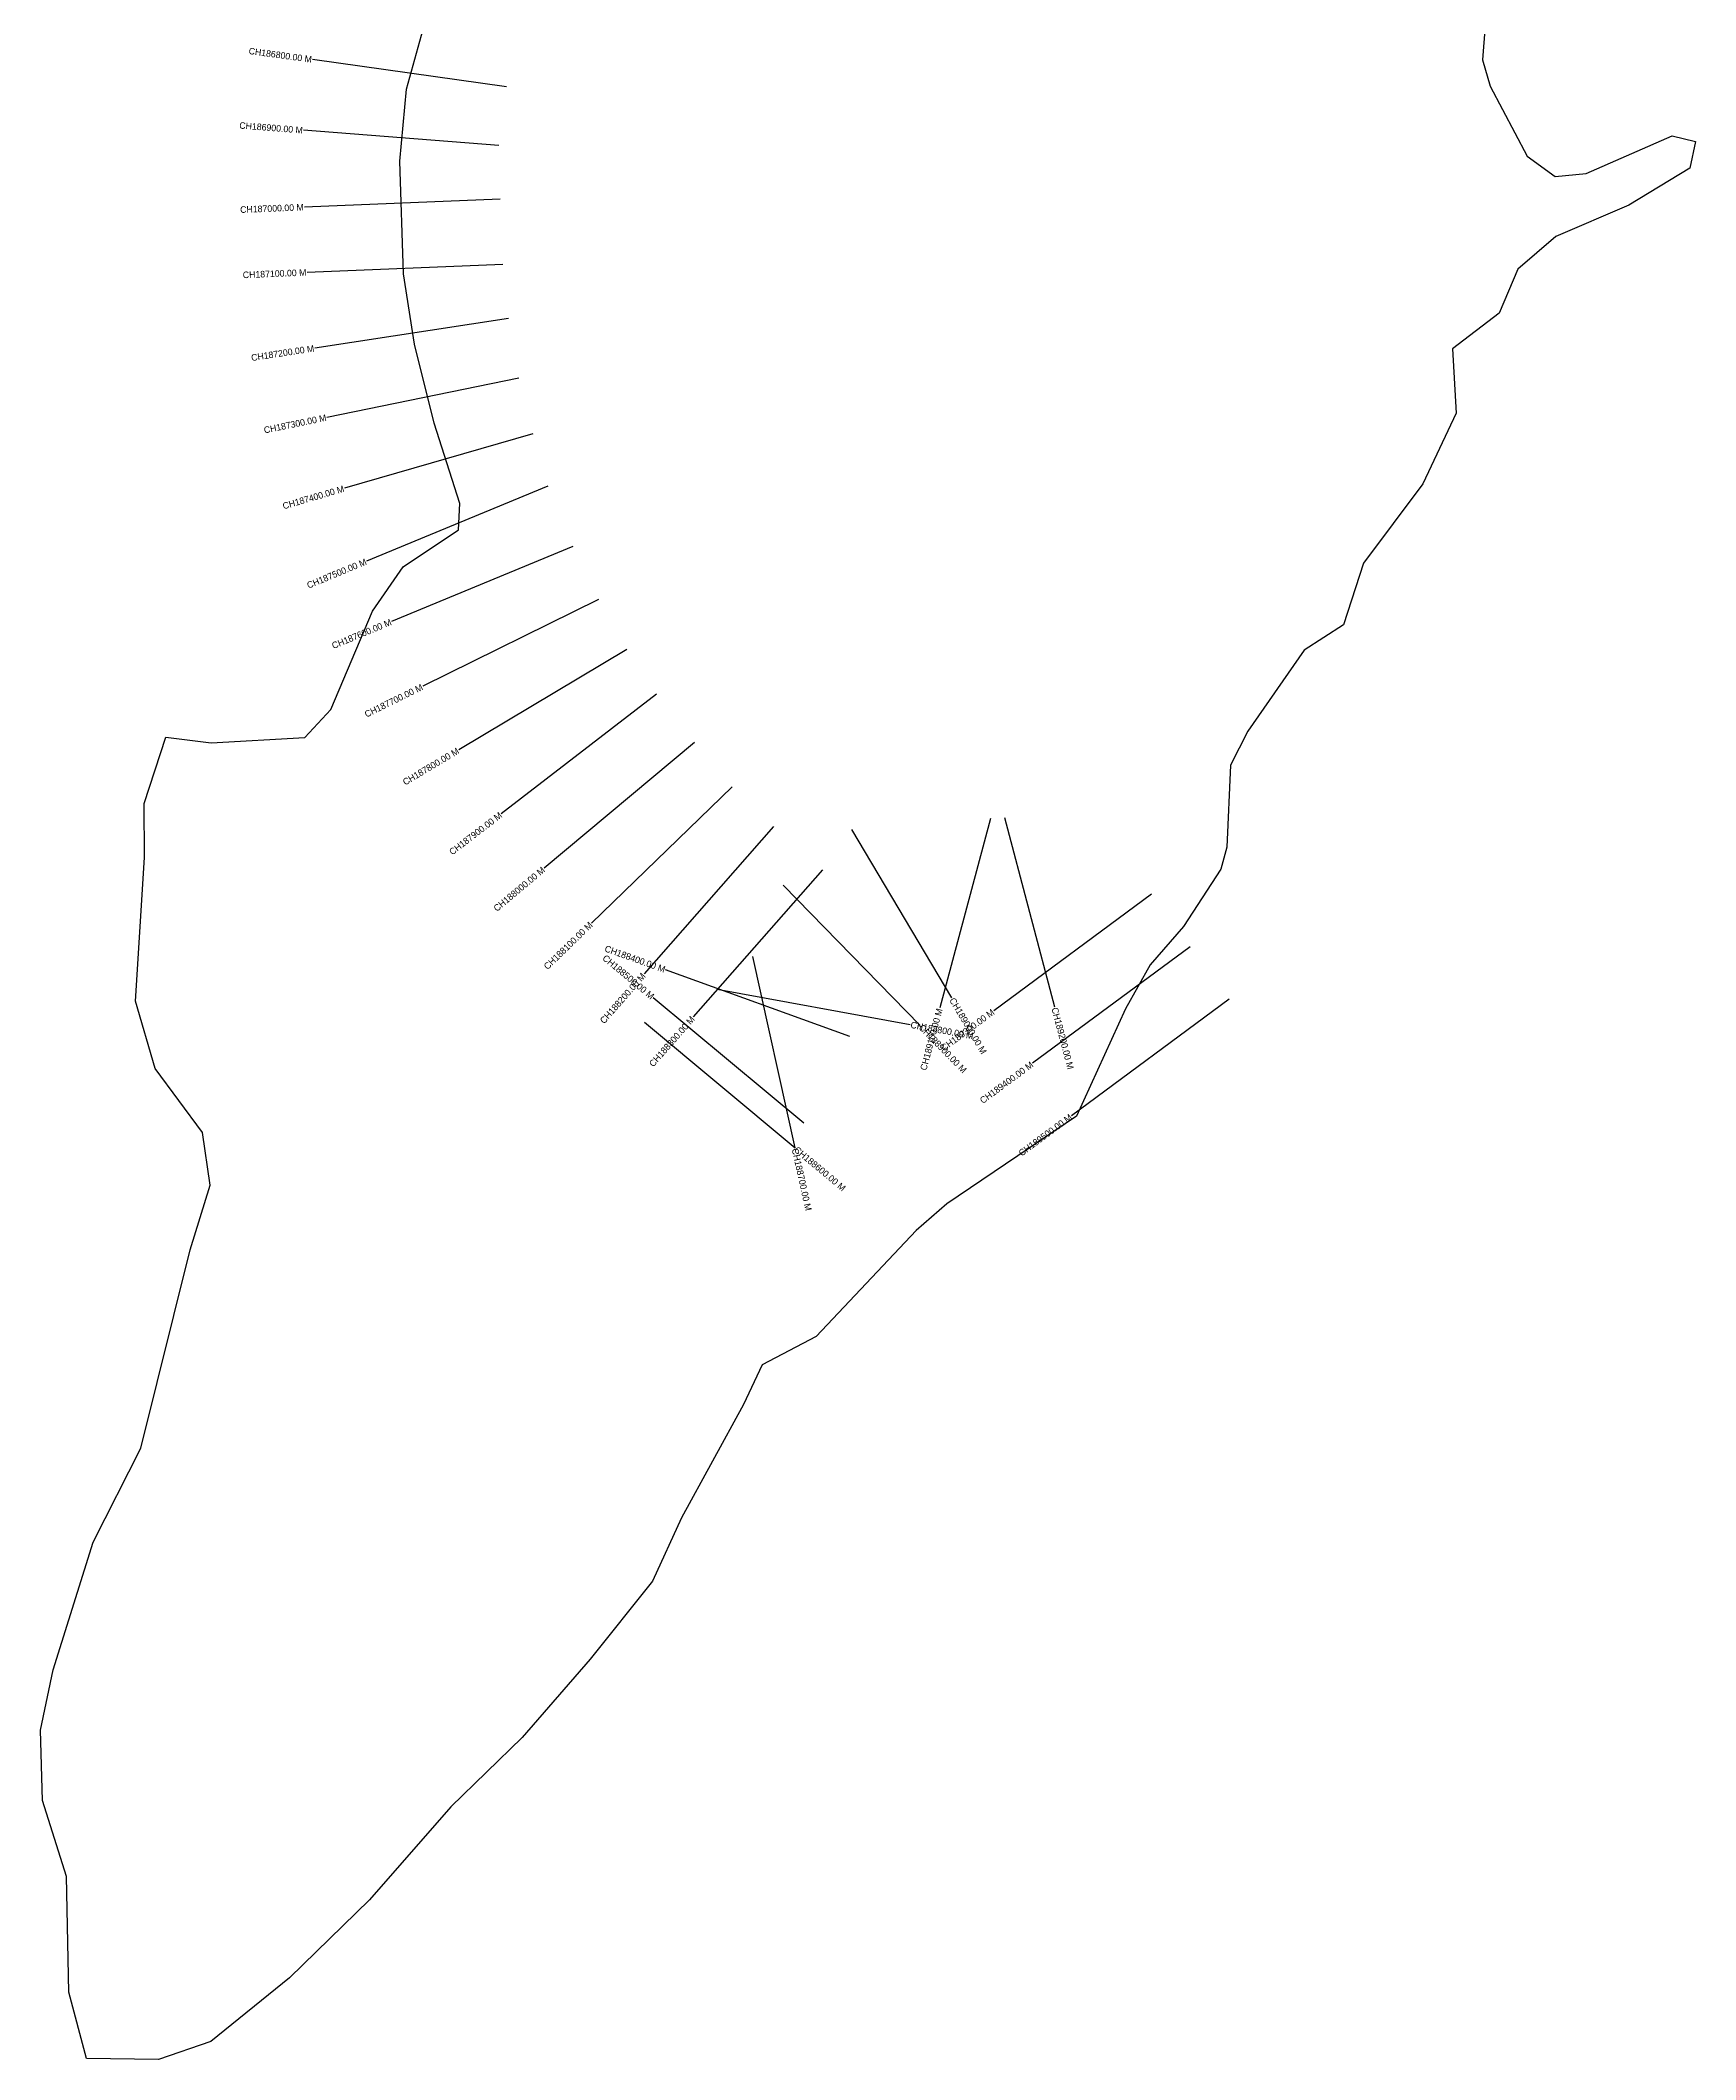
# Model space of a CAD drawing. Header units: metres. Extents: x 266312 to 277729, y 2088854 to 2108025.
# Drawn here: x 268091 to 270625, y 2088854 to 2091945 of the extents above; entities that cross this region are included whole.
import ezdxf
from ezdxf.enums import TextEntityAlignment as Align

# ---------------------------------------------------------------- set-up
doc = ezdxf.new("R2010")
doc.units = ezdxf.units.M
for name, color, linetype in [('CS', 134, 'Continuous'), ('CSMark', 6, 'Continuous'), ('village', 3, 'Continuous')]:
    doc.layers.add(name, color=color, linetype=linetype)

msp = doc.modelspace()

# ---------------------------------------------------------------- linework, layer by layer
at = {"layer": 'CS'}
for p, q in [((268804.8, 2091873.6), (268507.6, 2091915.1)), ((268793, 2091783.6), (268493.9, 2091806.9)), ((268795, 2091701.4), (268495.3, 2091689.3)), ((268799, 2091601.5), (268499.3, 2091589.4)), ((268807.7, 2091518.7), (268511.2, 2091473.5)), ((268823.6, 2091427.7), (268529.7, 2091367.5)), ((268844.9, 2091342.5), (268556.8, 2091258.9)), ((268867.8, 2091262.1), (268590.6, 2091147.5)), ((268906, 2091169.7), (268628.8, 2091055)), ((268945.4, 2091088.9), (268676.5, 2090955.9)), ((268989.1, 2091012.4), (268731.5, 2090858.6)), ((269034.5, 2090943.7), (268796.7, 2090760.8)), ((269092.4, 2090869.8), (268862.3, 2090677.4)), ((269150.2, 2090802.1), (268934.7, 2090593.4)), ((269545.4, 2090753.3), (269467.8, 2090463.5)), ((269566.9, 2090755.2), (269643.3, 2090465.1)), ((269213.3, 2090741.1), (269015.4, 2090515.7)), ((269332.8, 2090736.9), (269485.8, 2090478.9)), ((269288.5, 2090675.1), (269090.5, 2090449.7)), ((269228.3, 2090651.4), (269437.8, 2090436.7)), ((269791.8, 2090637.6), (269550.5, 2090459.3)), ((269181.2, 2090542.4), (269245.9, 2090249.5)), ((269851.2, 2090557.2), (269610, 2090378.9)), ((269330.3, 2090420.1), (269048.1, 2090521.8)), ((269259.8, 2090287), (269029.3, 2090479)), ((269127.3, 2090492.3), (269422.4, 2090438.2)), ((269910.7, 2090476.8), (269669.4, 2090298.5)), ((269016.1, 2090441.6), (269246.3, 2090249.2))]:
    msp.add_line(p, q, dxfattribs=at)
at = {"layer": 'village', "color": 3, "true_color": 0x00ff00}
msp.add_polyline3d([(270306.8, 2092020.1, 0), (270298.7, 2091914.6, 0), (270310.2, 2091874.4, 0), (270367.1, 2091767.2, 0), (270410, 2091736.1, 0), (270457, 2091741, 0), (270588.8, 2091798.2, 0), (270624.8, 2091789.5, 0), (270616.1, 2091749.1, 0), (270522.4, 2091692.3, 0), (270410.7, 2091644.3, 0), (270352.8, 2091594.5, 0), (270324.2, 2091527, 0), (270252.9, 2091472.6, 0), (270258.2, 2091374, 0), (270207.5, 2091266, 0), (270116.5, 2091144.2, 0), (270085.9, 2091049.8, 0), (270025.7, 2091011.2, 0), (269939.2, 2090887.2, 0), (269912.8, 2090835.4, 0), (269907, 2090709.9, 0), (269898.3, 2090676.1, 0), (269840.8, 2090588.3, 0), (269789.7, 2090529.5, 0), (269752.1, 2090462, 0), (269677.2, 2090297.7, 0), (269478.7, 2090163.9, 0), (269431.9, 2090123.1, 0), (269278.6, 2089960.5, 0), (269195.9, 2089917.2, 0), (269167.3, 2089856.4, 0), (269072.3, 2089683.1, 0), (269028.2, 2089586.3, 0), (268932.8, 2089466.7, 0), (268828.4, 2089347.1, 0), (268719.3, 2089240.8, 0), (268594.9, 2089098.6, 0), (268472.6, 2088978.8, 0), (268352.3, 2088881.4, 0), (268271.8, 2088853.9, 0), (268161.8, 2088855.5, 0), (268134.8, 2088957.3, 0), (268131.1, 2089134.4, 0), (268094.3, 2089250.6, 0), (268091.2, 2089358.3, 0), (268110.6, 2089450.4, 0), (268171.8, 2089646, 0), (268244.7, 2089790, 0), (268320.7, 2090093.3, 0), (268351.3, 2090192.3, 0), (268339.4, 2090272.9, 0), (268266.9, 2090371, 0), (268236.9, 2090473.8, 0), (268250.8, 2090693.7, 0), (268250.2, 2090776.7, 0), (268283, 2090877.9, 0), (268352.6, 2090869.4, 0), (268496, 2090877.3, 0), (268536, 2090920.3, 0), (268599.8, 2091071, 0), (268646.4, 2091138.7, 0), (268731.1, 2091195.4, 0), (268733, 2091235.8, 0), (268693.9, 2091358.8, 0), (268663.8, 2091479.6, 0), (268647.2, 2091587.1, 0), (268641.4, 2091759.7, 0), (268651.7, 2091869.6, 0), (268727.9, 2092146.1, 0)], dxfattribs=at)

# ---------------------------------------------------------------- texts
at = {"layer": 'CSMark'}
for s, rotation, p in [('CH186800.00 M', 352.0536, (268506.7, 2091915.2)), ('CH186900.00 M', 355.552, (268492.9, 2091807)), ('CH187000.00 M', 2.3128, (268494.3, 2091689.3)), ('CH187100.00 M', 2.3128, (268498.3, 2091589.4)), ('CH187200.00 M', 8.6672, (268510.2, 2091473.3)), ('CH187300.00 M', 11.5769, (268528.8, 2091367.3)), ('CH187400.00 M', 16.186, (268555.8, 2091258.6)), ('CH187500.00 M', 22.4729, (268589.7, 2091147.1)), ('CH187600.00 M', 22.4784, (268627.9, 2091054.7)), ('CH187700.00 M', 26.308, (268675.6, 2090955.5)), ('CH187800.00 M', 30.8298, (268730.7, 2090858.1)), ('CH187900.00 M', 37.5694, (268795.9, 2090760.2)), ('CH188000.00 M', 39.9012, (268861.5, 2090676.7)), ('CH188100.00 M', 44.0765, (268934, 2090592.7)), ('CH188500.00 M', 320.2032, (269028.6, 2090479.7)), ('CH188400.00 M', 340.1876, (269047.2, 2090522.1)), ('CH188200.00 M', 48.7141, (269014.7, 2090514.9)), ('CH188300.00 M', 48.7141, (269089.9, 2090448.9)), ('CH189100.00 M', 75.0191, (269467.6, 2090462.5)), ('CH189300.00 M', 36.4661, (269549.7, 2090458.7)), ('CH189400.00 M', 36.4661, (269609.2, 2090378.3)), ('CH189500.00 M', 36.4661, (269668.6, 2090297.9))]:
    msp.add_text(s, height=10, rotation=rotation, dxfattribs=at).set_placement(p, align=Align.MIDDLE_RIGHT)
for s, rotation, p in [('CH189000.00 M', 300.6634, (269486.3, 2090478)), ('CH189200.00 M', 284.7595, (269643.6, 2090464.1)), ('CH188800.00 M', 349.6232, (269423.4, 2090438)), ('CH188900.00 M', 314.2958, (269438.5, 2090436)), ('CH188700.00 M', 282.4525, (269246.1, 2090248.5)), ('CH188600.00 M', 320.1126, (269247.1, 2090248.5))]:
    msp.add_text(s, height=10, rotation=rotation, dxfattribs=at).set_placement(p, align=Align.MIDDLE_LEFT)

doc.saveas('drawing.dxf')
